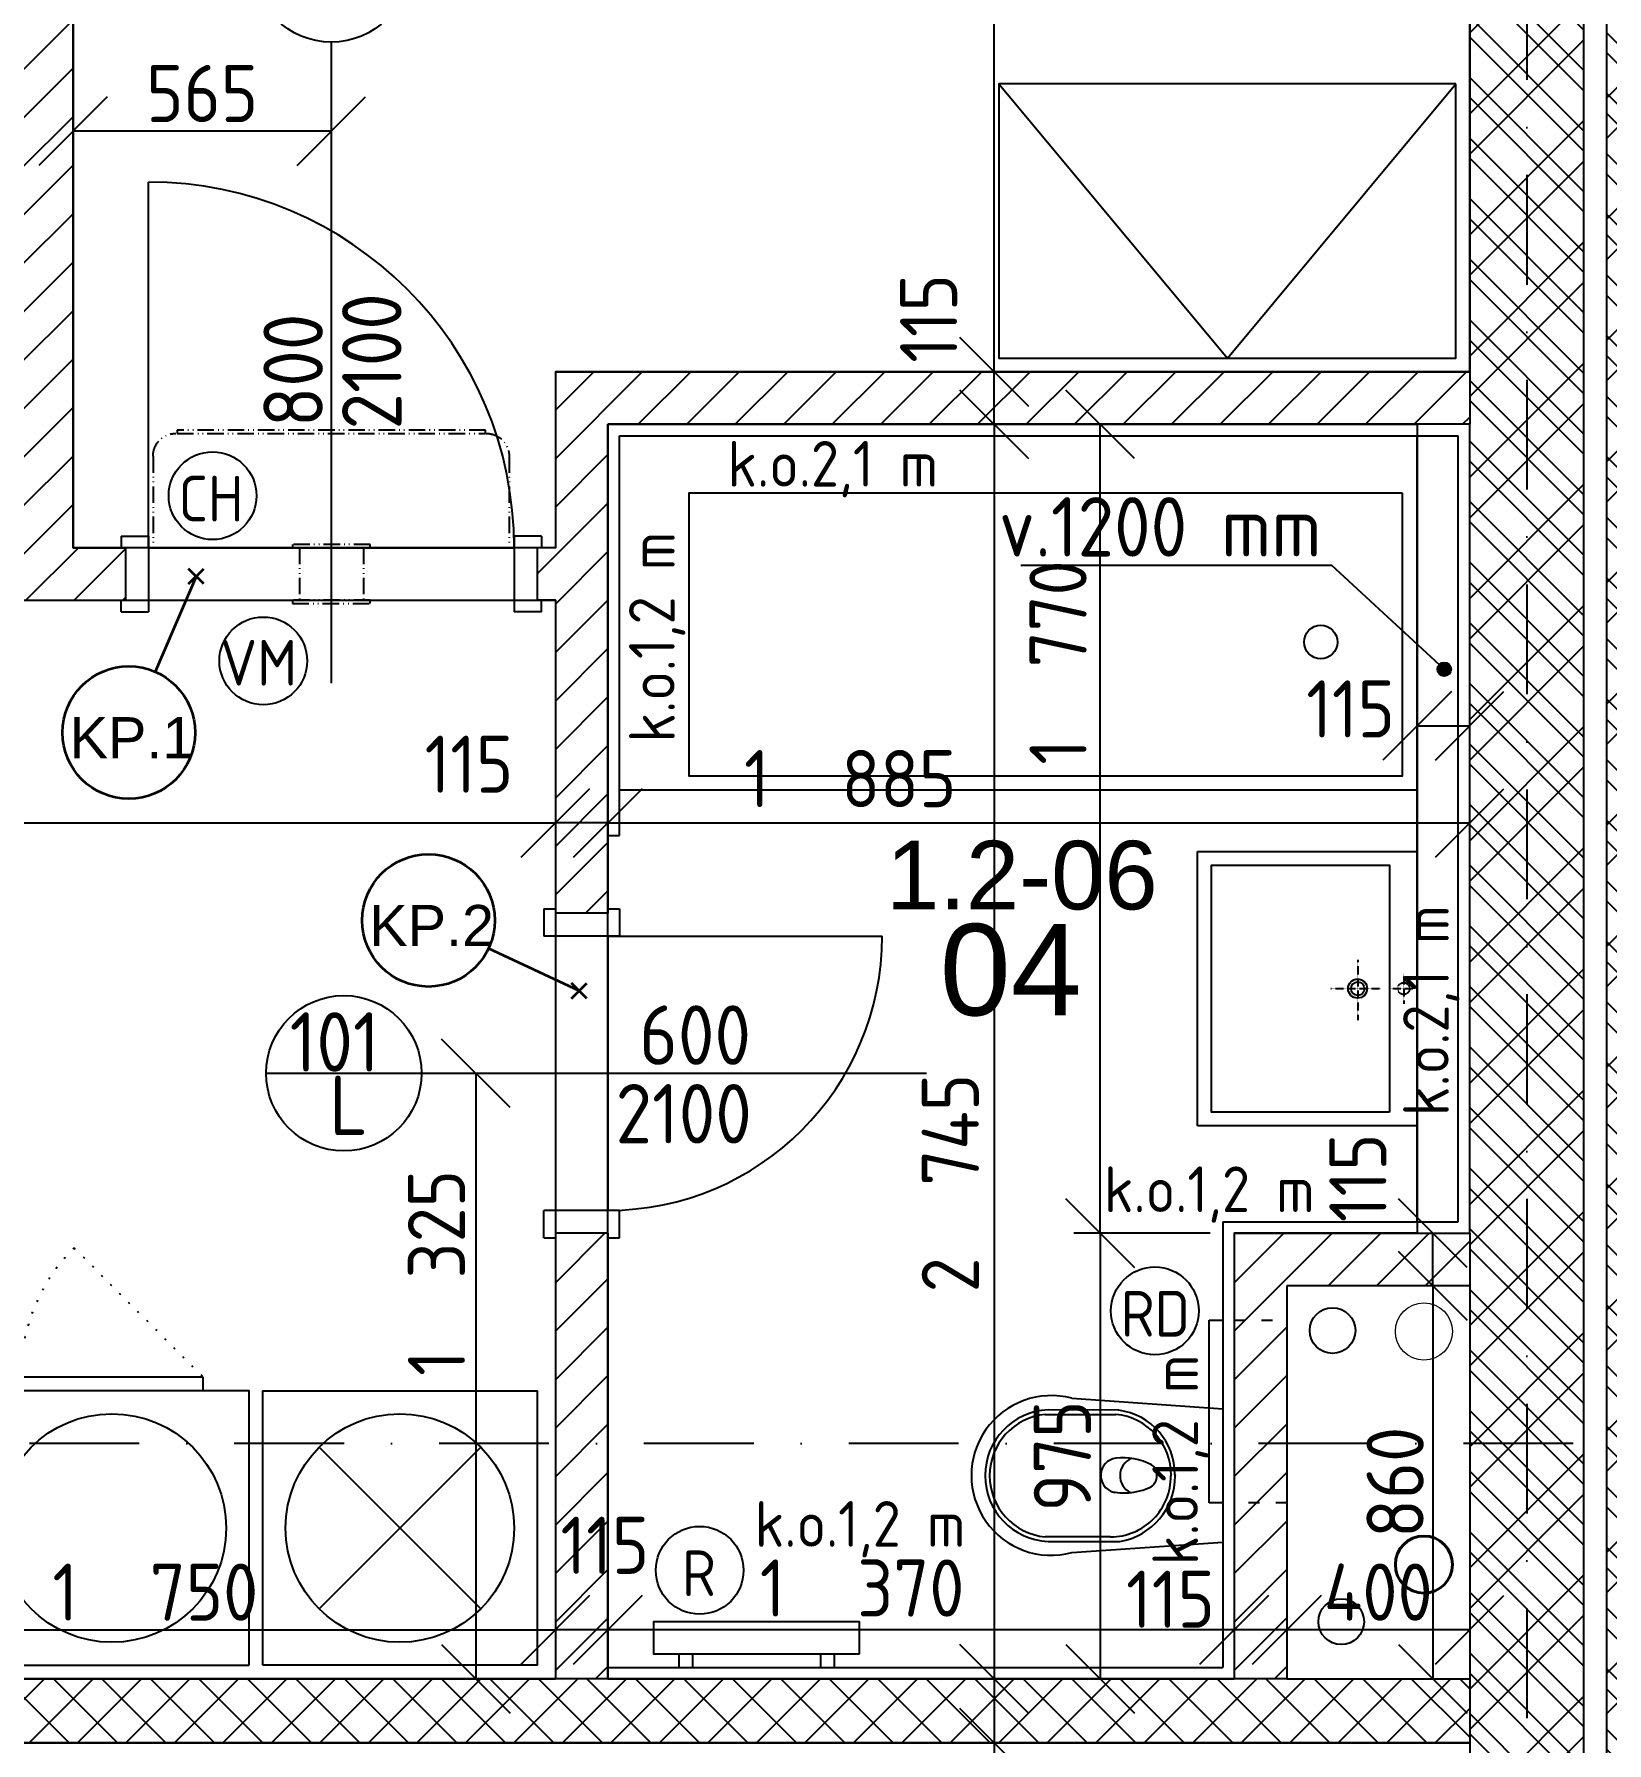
# Model space of a CAD drawing. Extents: x 4511820 to 5180432, y -1526536 to -944957.
# Drawn here: x 5004011 to 5007451, y -1339010 to -1335272 of the extents above; entities that cross this region are included whole.
import ezdxf

# ---------------------------------------------------------------- set-up
doc = ezdxf.new("R2010")
doc.units = 0
doc.header["$MEASUREMENT"] = 0
for name, pattern in [('ACAD_ISO03W100', [30, 12, -18]), ('ACAD_ISO07W100', [3.5, 0.5, -3]), ('ACAD_ISO12W100', [22, 12, -3, 0.5, -3, 0.5, -3]), ('BODKOCIARKOVANA_3', [5.6, 3, -1.3, 0, -1.3]), ('DASHED', [0.75, 0.5, -0.25])]:
    doc.linetypes.add(name, pattern=pattern)
doc.layers.get('0').update_dxf_attribs({"linetype": 'CONTINUOUS'})
doc.layers.get('Defpoints').update_dxf_attribs({"color": 61, "linetype": 'CONTINUOUS'})
for name, color, linetype in [('DVERE', 45, 'CONTINUOUS'), ('KÓTY', 4, 'CONTINUOUS'), ('MÚRY', 1, 'CONTINUOUS'), ('osi', 253, 'CONTINUOUS'), ('Plochy', 41, 'CONTINUOUS'), ('POPIS', 7, 'CONTINUOUS'), ('TENKÁ', 7, 'CONTINUOUS'), ('tzb', 153, 'CONTINUOUS'), ('Z-Kúrenie', 101, 'CONTINUOUS'), ('ZARIADENIE', 47, 'CONTINUOUS'), ('ZARIADENIE1', 145, 'CONTINUOUS'), ('ZARIADOVACIE', 144, 'CONTINUOUS'), ('ZZ-chladenie', 133, 'CONTINUOUS'), ('zz-vetr', 52, 'CONTINUOUS'), ('ŠRAFY', 82, 'CONTINUOUS')]:
    doc.layers.add(name, color=color, linetype=linetype)
for name, color, linetype, lineweight in [('preklady', 74, 'CONTINUOUS', 35), ('zz-kanal-daždová', 136, 'CONTINUOUS', 40), ('zz-kanal-splaskova', 37, 'CONTINUOUS', 18)]:
    doc.layers.add(name, color=color, linetype=linetype, lineweight=lineweight)
doc.styles.add('ARIAL', font='arial.ttf')
doc.styles.add('STYLE1', font='isocp.shx')
doc.dimstyles.new('STANDARD-50', dxfattribs={"dimtxt": 125, "dimasz": 150, "dimexe": 10, "dimexo": 200, "dimgap": 20, "dimtad": 1, "dimdsep": 46, "dimlunit": 6, "dimtxsty": 'STYLE1', "dimblk1": 'OBLIQUE', "dimblk2": 'OBLIQUE', "dimsah": 1, "dimcen": 2.5, "dimse1": 1, "dimse2": 1, "dimadec": 0, "dimazin": 0, "dimtfac": 1, "dimtmove": 1, "dimatfit": 3, "dimldrblk": 'OBLIQUE', "dimfxl": 1, "dimtolj": 1, "dimtzin": 0, "dimarcsym": 0})
pattern_1 = [(45, (515270.5, 128041), (-53.0330086, 53.0330086), [])]
pattern_2 = [(45, (584112, -84217.88), (-132.5825215, 132.5825215), []), (45, (584200.39, -84217.88), (-132.5825215, 132.5825215), [])]

# ---------------------------------------------------------------- blocks, each defined once
blk = doc.blocks.new('_OBLIQUE')
at = {"color": 0, "linetype": 'ByBlock'}
blk.add_line((-0.5, -0.5), (0.5, 0.5), dxfattribs=at)
blk = doc.blocks.new('*D22126')
at = {"layer": 'Defpoints', "color": 0}
for p in [(4980571, -1338425.2), (5007401, -1346445.2), (4980571, -1348214.9)]:
    blk.add_point(p, dxfattribs=at)
at = {"layer": 'KÓTY', "color": 0, "lineweight": -2}
blk.add_line((5007401, -1348214.9), (4980571, -1348214.9), dxfattribs=at)
at = {"layer": 'KÓTY', "color": 0, "linetype": 'ByBlock', "lineweight": -2, "xscale": 150, "yscale": 150, "zscale": 150, "rotation": 180}
blk.add_blockref('_OBLIQUE', (4980571, -1348214.9), dxfattribs=at)
at = {"layer": 'KÓTY', "color": 0, "linetype": 'ByBlock', "lineweight": -2, "xscale": 150, "yscale": 150, "zscale": 150}
blk.add_blockref('_OBLIQUE', (5007401, -1348214.9), dxfattribs=at)
at = {"layer": 'KÓTY', "color": 0, "insert": (4993986, -1348132.3), "char_height": 125, "attachment_point": 5, "style": 'STYLE1'}
blk.add_mtext('\\A1;26ﾠ830', dxfattribs=at)
blk = doc.blocks.new('sušička')
at = {"layer": 'ZARIADENIE1', "color": 8}
for p, q in [((4426735.8, -1162607.4), (4426382.2, -1162961)), ((4426382.2, -1162607.4), (4426735.8, -1162961))]:
    blk.add_line(p, q, dxfattribs=at)
blk.add_lwpolyline([(4426259, -1163084.2), (4426259, -1162484.2), (4426859, -1162484.2), (4426859, -1163084.2)], close=True, dxfattribs=at)
blk.add_circle((4426559, -1162784.2), 250, dxfattribs=at)
blk = doc.blocks.new('pračka')
at = {"layer": 'ZARIADENIE1', "color": 8, "linetype": 'ACAD_ISO07W100', "ltscale": 8}
blk.add_line((4536136.9, -1117296.3), (4536419.7, -1117579.2), dxfattribs=at)
at = {"layer": 'ZARIADENIE1', "color": 8}
for p, q in [((4536419.7, -1117579.2), (4536019.7, -1117579.2)), ((4536019.7, -1117609.2), (4536019.7, -1117579.2)), ((4536419.7, -1117609.2), (4536419.7, -1117579.2))]:
    blk.add_line(p, q, dxfattribs=at)
blk.add_lwpolyline([(4536519.7, -1118209.2), (4536519.7, -1117609.2), (4535919.7, -1117609.2), (4535919.7, -1118209.2)], close=True, dxfattribs=at)
blk.add_circle((4536219.7, -1117909.2), 250, dxfattribs=at)
at = {"layer": 'ZARIADENIE1', "color": 8, "linetype": 'ACAD_ISO07W100', "ltscale": 8}
blk.add_arc((4536419.7, -1117579.2), 400, 135, 180, dxfattribs=at)
blk = doc.blocks.new('SKRINA')
at = {"layer": 'ZARIADENIE'}
for p, q in [((4449069, -1324645.2), (4448469, -1324145.2)), ((4448469, -1325145.2), (4449069, -1324645.2))]:
    blk.add_line(p, q, dxfattribs=at)
blk.add_lwpolyline([(4448469, -1324145.2), (4448469, -1325145.2), (4449069, -1325145.2), (4449069, -1324145.2)], close=True, dxfattribs=at)
blk = doc.blocks.new('*D22936')
at = {"layer": 'Defpoints', "color": 0}
for p in [(5004096, -1335289), (5004661, -1335289), (5004096, -1335484)]:
    blk.add_point(p, dxfattribs=at)
at = {"layer": 'KÓTY', "color": 0, "lineweight": -2}
blk.add_line((5004661, -1335484), (5004096, -1335484), dxfattribs=at)
at = {"layer": 'KÓTY', "color": 0, "linetype": 'ByBlock', "lineweight": -2, "xscale": 150, "yscale": 150, "zscale": 150, "rotation": 180}
blk.add_blockref('_OBLIQUE', (5004096, -1335484), dxfattribs=at)
at = {"layer": 'KÓTY', "color": 0, "linetype": 'ByBlock', "lineweight": -2, "xscale": 150, "yscale": 150, "zscale": 150}
blk.add_blockref('_OBLIQUE', (5004661, -1335484), dxfattribs=at)
at = {"layer": 'KÓTY', "color": 0, "insert": (5004378.5, -1335401.5), "char_height": 125, "attachment_point": 5, "style": 'STYLE1'}
blk.add_mtext('\\A1;565', dxfattribs=at)
blk = doc.blocks.new('*D22941')
at = {"layer": 'Defpoints', "color": 0}
for p in [(5007151, -1338010.2), (5007070.5, -1338870.2), (5007151, -1338870.2)]:
    blk.add_point(p, dxfattribs=at)
at = {"layer": 'KÓTY', "color": 0, "lineweight": -2}
blk.add_line((5007070.5, -1338010.2), (5007070.5, -1338870.2), dxfattribs=at)
at = {"layer": 'KÓTY', "color": 0, "linetype": 'ByBlock', "lineweight": -2, "xscale": 150, "yscale": 150, "zscale": 150}
for p, rotation in [((5007070.5, -1338010.2), 90), ((5007070.5, -1338870.2), 270)]:
    blk.add_blockref('_OBLIQUE', p, dxfattribs=dict(at, rotation=rotation))
at = {"layer": 'KÓTY', "color": 0, "insert": (5006988, -1338440.2), "char_height": 125, "attachment_point": 5, "rotation": 90, "style": 'STYLE1'}
blk.add_mtext('\\A1;860', dxfattribs=at)
blk = doc.blocks.new('*D22943')
at = {"layer": 'Defpoints', "color": 0}
for p in [(5006751, -1338763), (5006751, -1338870.2), (5007151, -1338870.2)]:
    blk.add_point(p, dxfattribs=at)
at = {"layer": 'KÓTY', "color": 0, "lineweight": -2}
blk.add_line((5007151, -1338763), (5006751, -1338763), dxfattribs=at)
at = {"layer": 'KÓTY', "color": 0, "linetype": 'ByBlock', "lineweight": -2, "xscale": 150, "yscale": 150, "zscale": 150, "rotation": 180}
blk.add_blockref('_OBLIQUE', (5006751, -1338763), dxfattribs=at)
at = {"layer": 'KÓTY', "color": 0, "linetype": 'ByBlock', "lineweight": -2, "xscale": 150, "yscale": 150, "zscale": 150}
blk.add_blockref('_OBLIQUE', (5007151, -1338763), dxfattribs=at)
at = {"layer": 'KÓTY', "color": 0, "insert": (5006951, -1338680.5), "char_height": 125, "attachment_point": 5, "style": 'STYLE1'}
blk.add_mtext('\\A1;400', dxfattribs=at)
blk = doc.blocks.new('*D22945')
at = {"layer": 'Defpoints', "color": 0}
for p in [(5006636, -1338763), (5006636, -1338763), (5006751, -1338763)]:
    blk.add_point(p, dxfattribs=at)
at = {"layer": 'KÓTY', "color": 0, "lineweight": -2}
blk.add_line((5006751, -1338763), (5006636, -1338763), dxfattribs=at)
at = {"layer": 'KÓTY', "color": 0, "linetype": 'ByBlock', "lineweight": -2, "xscale": 150, "yscale": 150, "zscale": 150, "rotation": 180}
blk.add_blockref('_OBLIQUE', (5006636, -1338763), dxfattribs=at)
at = {"layer": 'KÓTY', "color": 0, "linetype": 'ByBlock', "lineweight": -2, "xscale": 150, "yscale": 150, "zscale": 150}
blk.add_blockref('_OBLIQUE', (5006751, -1338763), dxfattribs=at)
at = {"layer": 'KÓTY', "color": 0, "insert": (5006496.5, -1338696), "char_height": 125, "attachment_point": 5, "style": 'STYLE1'}
blk.add_mtext('\\A1;115', dxfattribs=at)
blk = doc.blocks.new('*D22946')
at = {"layer": 'Defpoints', "color": 0}
for p in [(5006751, -1337895.2), (5007070.5, -1337895.2), (5006751, -1338010.2)]:
    blk.add_point(p, dxfattribs=at)
at = {"layer": 'KÓTY', "color": 0, "lineweight": -2}
blk.add_line((5007070.5, -1338010.2), (5007070.5, -1337895.2), dxfattribs=at)
at = {"layer": 'KÓTY', "color": 0, "linetype": 'ByBlock', "lineweight": -2, "xscale": 150, "yscale": 150, "zscale": 150}
for p, rotation in [((5007070.5, -1337895.2), 90), ((5007070.5, -1338010.2), 270)]:
    blk.add_blockref('_OBLIQUE', p, dxfattribs=dict(at, rotation=rotation))
at = {"layer": 'KÓTY', "color": 0, "insert": (5006906.5, -1337774), "char_height": 125, "attachment_point": 5, "rotation": 90, "style": 'STYLE1'}
blk.add_mtext('\\A1;115', dxfattribs=at)
blk = doc.blocks.new('*D22947')
at = {"layer": 'Defpoints', "color": 0}
for p in [(5004096, -1334774.5), (5004096, -1336010.2), (5005151, -1336010.2)]:
    blk.add_point(p, dxfattribs=at)
at = {"layer": 'KÓTY', "color": 0, "lineweight": -2}
blk.add_line((5005151, -1334774.5), (5004096, -1334774.5), dxfattribs=at)
at = {"layer": 'KÓTY', "color": 0, "linetype": 'ByBlock', "lineweight": -2, "xscale": 150, "yscale": 150, "zscale": 150, "rotation": 180}
blk.add_blockref('_OBLIQUE', (5004096, -1334774.5), dxfattribs=at)
at = {"layer": 'KÓTY', "color": 0, "linetype": 'ByBlock', "lineweight": -2, "xscale": 150, "yscale": 150, "zscale": 150}
blk.add_blockref('_OBLIQUE', (5005151, -1334774.5), dxfattribs=at)
at = {"layer": 'KÓTY', "color": 0, "insert": (5004623.5, -1334692), "char_height": 125, "attachment_point": 5, "style": 'STYLE1'}
blk.add_mtext('\\A1;1ﾠ055', dxfattribs=at)
blk = doc.blocks.new('*D22948')
at = {"layer": 'Defpoints', "color": 0}
for p in [(5007151, -1334774.5), (5005151, -1336010.2), (5007151, -1336010.2)]:
    blk.add_point(p, dxfattribs=at)
at = {"layer": 'KÓTY', "color": 0, "lineweight": -2}
blk.add_line((5005151, -1334774.5), (5007151, -1334774.5), dxfattribs=at)
at = {"layer": 'KÓTY', "color": 0, "linetype": 'ByBlock', "lineweight": -2, "xscale": 150, "yscale": 150, "zscale": 150, "rotation": 180}
blk.add_blockref('_OBLIQUE', (5005151, -1334774.5), dxfattribs=at)
at = {"layer": 'KÓTY', "color": 0, "linetype": 'ByBlock', "lineweight": -2, "xscale": 150, "yscale": 150, "zscale": 150}
blk.add_blockref('_OBLIQUE', (5007151, -1334774.5), dxfattribs=at)
at = {"layer": 'KÓTY', "color": 0, "insert": (5006151, -1334692), "char_height": 125, "attachment_point": 5, "style": 'STYLE1'}
blk.add_mtext('\\A1;2ﾠ000', dxfattribs=at)
blk = doc.blocks.new('*D22949')
at = {"layer": 'Defpoints', "color": 0}
for p in [(5006636, -1337895.2), (5006342.5, -1338870.2), (5006636, -1338870.2)]:
    blk.add_point(p, dxfattribs=at)
at = {"layer": 'KÓTY', "color": 0, "lineweight": -2}
blk.add_line((5006342.5, -1337895.2), (5006342.5, -1338870.2), dxfattribs=at)
at = {"layer": 'KÓTY', "color": 0, "linetype": 'ByBlock', "lineweight": -2, "xscale": 150, "yscale": 150, "zscale": 150}
for p, rotation in [((5006342.5, -1337895.2), 90), ((5006342.5, -1338870.2), 270)]:
    blk.add_blockref('_OBLIQUE', p, dxfattribs=dict(at, rotation=rotation))
at = {"layer": 'KÓTY', "color": 0, "insert": (5006260, -1338382.7), "char_height": 125, "attachment_point": 5, "rotation": 90, "style": 'STYLE1'}
blk.add_mtext('\\A1;975', dxfattribs=at)
blk = doc.blocks.new('*D22950')
at = {"layer": 'Defpoints', "color": 0}
for p in [(5006342.5, -1336125.2), (5006636, -1336125.2), (5006636, -1337895.2)]:
    blk.add_point(p, dxfattribs=at)
at = {"layer": 'KÓTY', "color": 0, "lineweight": -2}
blk.add_line((5006342.5, -1337895.2), (5006342.5, -1336125.2), dxfattribs=at)
at = {"layer": 'KÓTY', "color": 0, "linetype": 'ByBlock', "lineweight": -2, "xscale": 150, "yscale": 150, "zscale": 150}
for p, rotation in [((5006342.5, -1336125.2), 90), ((5006342.5, -1337895.2), 270)]:
    blk.add_blockref('_OBLIQUE', p, dxfattribs=dict(at, rotation=rotation))
at = {"layer": 'KÓTY', "color": 0, "insert": (5006250.5, -1336646.5), "char_height": 125, "attachment_point": 5, "rotation": 90, "style": 'STYLE1'}
blk.add_mtext('\\A1;1ﾠ770', dxfattribs=at)
blk = doc.blocks.new('*D22951')
at = {"layer": 'Defpoints', "color": 0}
for p in [(5005266, -1336125.2), (5005266, -1338870.2), (5006111, -1338870.2)]:
    blk.add_point(p, dxfattribs=at)
at = {"layer": 'KÓTY', "color": 0, "lineweight": -2}
blk.add_line((5006111, -1336125.2), (5006111, -1338870.2), dxfattribs=at)
at = {"layer": 'KÓTY', "color": 0, "linetype": 'ByBlock', "lineweight": -2, "xscale": 150, "yscale": 150, "zscale": 150}
for p, rotation in [((5006111, -1336125.2), 90), ((5006111, -1338870.2), 270)]:
    blk.add_blockref('_OBLIQUE', p, dxfattribs=dict(at, rotation=rotation))
at = {"layer": 'KÓTY', "color": 0, "insert": (5006015, -1337785.5), "char_height": 125, "attachment_point": 5, "rotation": 90, "style": 'STYLE1'}
blk.add_mtext('\\A1;2ﾠ745', dxfattribs=at)
blk = doc.blocks.new('*D22952')
at = {"layer": 'Defpoints', "color": 0}
for p in [(5004858.3, -1337545.2), (5004858.3, -1338870.2), (5004977, -1338870.2)]:
    blk.add_point(p, dxfattribs=at)
at = {"layer": 'KÓTY', "color": 0, "lineweight": -2}
blk.add_line((5004977, -1337545.2), (5004977, -1338870.2), dxfattribs=at)
at = {"layer": 'KÓTY', "color": 0, "linetype": 'ByBlock', "lineweight": -2, "xscale": 150, "yscale": 150, "zscale": 150}
for p, rotation in [((5004977, -1337545.2), 90), ((5004977, -1338870.2), 270)]:
    blk.add_blockref('_OBLIQUE', p, dxfattribs=dict(at, rotation=rotation))
at = {"layer": 'KÓTY', "color": 0, "insert": (5004891, -1337982), "char_height": 125, "attachment_point": 5, "rotation": 90, "style": 'STYLE1'}
blk.add_mtext('\\A1;1ﾠ325', dxfattribs=at)
blk = doc.blocks.new('*D22953')
at = {"layer": 'Defpoints', "color": 0}
for p in [(5006111, -1336010.2), (5007151, -1336010.2), (5007151, -1336125.2)]:
    blk.add_point(p, dxfattribs=at)
at = {"layer": 'KÓTY', "color": 0, "lineweight": -2}
blk.add_line((5006111, -1336125.2), (5006111, -1336010.2), dxfattribs=at)
at = {"layer": 'KÓTY', "color": 0, "linetype": 'ByBlock', "lineweight": -2, "xscale": 150, "yscale": 150, "zscale": 150}
for p, rotation in [((5006111, -1336010.2), 90), ((5006111, -1336125.2), 270)]:
    blk.add_blockref('_OBLIQUE', p, dxfattribs=dict(at, rotation=rotation))
at = {"layer": 'KÓTY', "color": 0, "insert": (5005967.5, -1335893.5), "char_height": 125, "attachment_point": 5, "rotation": 90, "style": 'STYLE1'}
blk.add_mtext('\\A1;115', dxfattribs=at)
blk = doc.blocks.new('*D22954')
at = {"layer": 'Defpoints', "color": 0}
for p in [(5006111, -1331895.2), (5007151, -1331895.2), (5007151, -1336010.2)]:
    blk.add_point(p, dxfattribs=at)
at = {"layer": 'KÓTY', "color": 0, "lineweight": -2}
blk.add_line((5006111, -1336010.2), (5006111, -1331895.2), dxfattribs=at)
at = {"layer": 'KÓTY', "color": 0, "linetype": 'ByBlock', "lineweight": -2, "xscale": 150, "yscale": 150, "zscale": 150}
for p, rotation in [((5006111, -1331895.2), 90), ((5006111, -1336010.2), 270)]:
    blk.add_blockref('_OBLIQUE', p, dxfattribs=dict(at, rotation=rotation))
at = {"layer": 'KÓTY', "color": 0, "insert": (5006028.5, -1333952.7), "char_height": 125, "attachment_point": 5, "rotation": 90, "style": 'STYLE1'}
blk.add_mtext('\\A1;4ﾠ115', dxfattribs=at)
blk = doc.blocks.new('*D22957')
at = {"layer": 'Defpoints', "color": 0}
for p in [(5000811, -1336510.2), (5005151, -1336510.2), (5005151, -1336997.5)]:
    blk.add_point(p, dxfattribs=at)
at = {"layer": 'KÓTY', "color": 0, "lineweight": -2}
blk.add_line((5000811, -1336997.5), (5005151, -1336997.5), dxfattribs=at)
at = {"layer": 'KÓTY', "color": 0, "linetype": 'ByBlock', "lineweight": -2, "xscale": 150, "yscale": 150, "zscale": 150, "rotation": 180}
blk.add_blockref('_OBLIQUE', (5000811, -1336997.5), dxfattribs=at)
at = {"layer": 'KÓTY', "color": 0, "linetype": 'ByBlock', "lineweight": -2, "xscale": 150, "yscale": 150, "zscale": 150}
blk.add_blockref('_OBLIQUE', (5005151, -1336997.5), dxfattribs=at)
at = {"layer": 'KÓTY', "color": 0, "insert": (5002981, -1336915), "char_height": 125, "attachment_point": 5, "style": 'STYLE1'}
blk.add_mtext('\\A1;4ﾠ340', dxfattribs=at)
blk = doc.blocks.new('*D22958')
at = {"layer": 'Defpoints', "color": 0}
for p in [(5005151, -1336997.5), (5005151, -1337195.2), (5005266, -1337195.2)]:
    blk.add_point(p, dxfattribs=at)
at = {"layer": 'KÓTY', "color": 0, "lineweight": -2}
blk.add_line((5005266, -1336997.5), (5005151, -1336997.5), dxfattribs=at)
at = {"layer": 'KÓTY', "color": 0, "linetype": 'ByBlock', "lineweight": -2, "xscale": 150, "yscale": 150, "zscale": 150, "rotation": 180}
blk.add_blockref('_OBLIQUE', (5005151, -1336997.5), dxfattribs=at)
at = {"layer": 'KÓTY', "color": 0, "linetype": 'ByBlock', "lineweight": -2, "xscale": 150, "yscale": 150, "zscale": 150}
blk.add_blockref('_OBLIQUE', (5005266, -1336997.5), dxfattribs=at)
at = {"layer": 'KÓTY', "color": 0, "insert": (5004962, -1336869), "char_height": 125, "attachment_point": 5, "style": 'STYLE1'}
blk.add_mtext('\\A1;115', dxfattribs=at)
blk = doc.blocks.new('*D22959')
at = {"layer": 'Defpoints', "color": 0}
for p in [(5003401, -1338338.2), (5005151, -1338338.2), (5005151, -1338763)]:
    blk.add_point(p, dxfattribs=at)
at = {"layer": 'KÓTY', "color": 0, "lineweight": -2}
blk.add_line((5003401, -1338763), (5005151, -1338763), dxfattribs=at)
at = {"layer": 'KÓTY', "color": 0, "linetype": 'ByBlock', "lineweight": -2, "xscale": 150, "yscale": 150, "zscale": 150, "rotation": 180}
blk.add_blockref('_OBLIQUE', (5003401, -1338763), dxfattribs=at)
at = {"layer": 'KÓTY', "color": 0, "linetype": 'ByBlock', "lineweight": -2, "xscale": 150, "yscale": 150, "zscale": 150}
blk.add_blockref('_OBLIQUE', (5005151, -1338763), dxfattribs=at)
at = {"layer": 'KÓTY', "color": 0, "insert": (5004276, -1338680.5), "char_height": 125, "attachment_point": 5, "style": 'STYLE1'}
blk.add_mtext('\\A1;1ﾠ750', dxfattribs=at)
blk = doc.blocks.new('*D22960')
at = {"layer": 'Defpoints', "color": 0}
for p in [(5005266, -1338763), (5005266, -1338870.2), (5006636, -1338870.2)]:
    blk.add_point(p, dxfattribs=at)
at = {"layer": 'KÓTY', "color": 0, "lineweight": -2}
blk.add_line((5006636, -1338763), (5005266, -1338763), dxfattribs=at)
at = {"layer": 'KÓTY', "color": 0, "linetype": 'ByBlock', "lineweight": -2, "xscale": 150, "yscale": 150, "zscale": 150, "rotation": 180}
blk.add_blockref('_OBLIQUE', (5005266, -1338763), dxfattribs=at)
at = {"layer": 'KÓTY', "color": 0, "linetype": 'ByBlock', "lineweight": -2, "xscale": 150, "yscale": 150, "zscale": 150}
blk.add_blockref('_OBLIQUE', (5006636, -1338763), dxfattribs=at)
at = {"layer": 'KÓTY', "color": 0, "insert": (5005822, -1338671.5), "char_height": 125, "attachment_point": 5, "style": 'STYLE1'}
blk.add_mtext('\\A1;1ﾠ370', dxfattribs=at)
blk = doc.blocks.new('*D22961')
at = {"layer": 'Defpoints', "color": 0}
for p in [(5005151, -1338763), (5005151, -1338763), (5005266, -1338763)]:
    blk.add_point(p, dxfattribs=at)
at = {"layer": 'KÓTY', "color": 0, "lineweight": -2}
blk.add_line((5005266, -1338763), (5005151, -1338763), dxfattribs=at)
at = {"layer": 'KÓTY', "color": 0, "linetype": 'ByBlock', "lineweight": -2, "xscale": 150, "yscale": 150, "zscale": 150, "rotation": 180}
blk.add_blockref('_OBLIQUE', (5005151, -1338763), dxfattribs=at)
at = {"layer": 'KÓTY', "color": 0, "linetype": 'ByBlock', "lineweight": -2, "xscale": 150, "yscale": 150, "zscale": 150}
blk.add_blockref('_OBLIQUE', (5005266, -1338763), dxfattribs=at)
at = {"layer": 'KÓTY', "color": 0, "insert": (5005259.3, -1338578), "char_height": 125, "attachment_point": 5, "style": 'STYLE1'}
blk.add_mtext('\\A1;115', dxfattribs=at)
blk = doc.blocks.new('*D22962')
at = {"layer": 'Defpoints', "color": 0}
for p in [(5005266, -1336125.2), (5007151, -1336150.5), (5007151, -1336997.5)]:
    blk.add_point(p, dxfattribs=at)
at = {"layer": 'KÓTY', "color": 0, "lineweight": -2}
blk.add_line((5005266, -1336997.5), (5007151, -1336997.5), dxfattribs=at)
at = {"layer": 'KÓTY', "color": 0, "linetype": 'ByBlock', "lineweight": -2, "xscale": 150, "yscale": 150, "zscale": 150, "rotation": 180}
blk.add_blockref('_OBLIQUE', (5005266, -1336997.5), dxfattribs=at)
at = {"layer": 'KÓTY', "color": 0, "linetype": 'ByBlock', "lineweight": -2, "xscale": 150, "yscale": 150, "zscale": 150}
blk.add_blockref('_OBLIQUE', (5007151, -1336997.5), dxfattribs=at)
at = {"layer": 'KÓTY', "color": 0, "insert": (5005796, -1336900.5), "char_height": 125, "attachment_point": 5, "style": 'STYLE1'}
blk.add_mtext('\\A1;1ﾠ885', dxfattribs=at)
blk = doc.blocks.new('*D22963')
at = {"layer": 'Defpoints', "color": 0}
for p in [(5007036, -1336785.2), (5007151, -1336785.2), (5007151, -1336785.2)]:
    blk.add_point(p, dxfattribs=at)
at = {"layer": 'KÓTY', "color": 0, "lineweight": -2}
blk.add_line((5007036, -1336785.2), (5007151, -1336785.2), dxfattribs=at)
at = {"layer": 'KÓTY', "color": 0, "linetype": 'ByBlock', "lineweight": -2, "xscale": 150, "yscale": 150, "zscale": 150, "rotation": 180}
blk.add_blockref('_OBLIQUE', (5007036, -1336785.2), dxfattribs=at)
at = {"layer": 'KÓTY', "color": 0, "linetype": 'ByBlock', "lineweight": -2, "xscale": 150, "yscale": 150, "zscale": 150}
blk.add_blockref('_OBLIQUE', (5007151, -1336785.2), dxfattribs=at)
at = {"layer": 'KÓTY', "color": 0, "insert": (5006890.5, -1336748), "char_height": 125, "attachment_point": 5, "style": 'STYLE1'}
blk.add_mtext('\\A1;115', dxfattribs=at)
blk = doc.blocks.new('*D22964')
at = {"layer": 'Defpoints', "color": 0}
for p in [(5006111, -1338870.2), (5006111, -1339010.2), (5006111, -1339010.2)]:
    blk.add_point(p, dxfattribs=at)
at = {"layer": 'KÓTY', "color": 0, "lineweight": -2}
blk.add_line((5006111, -1338870.2), (5006111, -1339010.2), dxfattribs=at)
at = {"layer": 'KÓTY', "color": 0, "linetype": 'ByBlock', "lineweight": -2, "xscale": 150, "yscale": 150, "zscale": 150}
for p, rotation in [((5006111, -1338870.2), 90), ((5006111, -1339010.2), 270)]:
    blk.add_blockref('_OBLIQUE', p, dxfattribs=dict(at, rotation=rotation))
at = {"layer": 'KÓTY', "color": 0, "insert": (5006013, -1339152.5), "char_height": 125, "attachment_point": 5, "rotation": 90, "style": 'STYLE1'}
blk.add_mtext('\\A1;140', dxfattribs=at)
blk = doc.blocks.new('*D22965')
at = {"layer": 'Defpoints', "color": 0}
for p in [(5007151, -1339010.2), (5006111, -1344815.2), (5007151, -1344815.2)]:
    blk.add_point(p, dxfattribs=at)
at = {"layer": 'KÓTY', "color": 0, "lineweight": -2}
blk.add_line((5006111, -1339010.2), (5006111, -1344815.2), dxfattribs=at)
at = {"layer": 'KÓTY', "color": 0, "linetype": 'ByBlock', "lineweight": -2, "xscale": 150, "yscale": 150, "zscale": 150}
for p, rotation in [((5006111, -1339010.2), 90), ((5006111, -1344815.2), 270)]:
    blk.add_blockref('_OBLIQUE', p, dxfattribs=dict(at, rotation=rotation))
at = {"layer": 'KÓTY', "color": 0, "insert": (5006028.5, -1341912.7), "char_height": 125, "attachment_point": 5, "rotation": 90, "style": 'STYLE1'}
blk.add_mtext('\\A1;5ﾠ805', dxfattribs=at)
blk = doc.blocks.new('chlj3')
at = {"layer": 'ZZ-chladenie', "linetype": 'ACAD_ISO12W100', "ltscale": 3}
for p, q in [((5005195.8, -1151691.8), (5005395.8, -1151691.8)), ((5005195.8, -1152470.8), (5005395.8, -1152470.8))]:
    blk.add_line(p, q, dxfattribs=at)
blk.add_lwpolyline([(5005145.8, -1152419.2), (5005138.4, -1152419.2), (5005138.4, -1151744.5), (5005145.8, -1151744.5)], close=True, dxfattribs=at)
for centre, start, end in [((5005195.8, -1151741.8), 90, 180), ((5005195.8, -1152420.8), 180, 270)]:
    blk.add_arc(centre, 50, start, end, dxfattribs=at)

msp = doc.modelspace()

# ---------------------------------------------------------------- hatches: boundary and pattern name
at = {"layer": 'KÓTY'}
h = msp.add_hatch(color=256, dxfattribs=at)
h.dxf.hatch_style = 1
h.paths.add_polyline_path([(5007095.5, -1336676.172, 0.65381715), (5007106.522, -1336650.998, 1.52947961)])
at = {"layer": 'ŠRAFY', "ltscale": 0.25}
h = msp.add_hatch(dxfattribs=at)
h.set_pattern_fill('ANSI31', color=256, scale=600, style=0)
h.set_pattern_definition(pattern_1)
h.paths.add_polyline_path([(5004201, -1336395.191), (5004096, -1336395.191), (5004096, -1331895.191), (5003981, -1331895.191), (5003981, -1336395.191), (5003221, -1336395.191), (5003211, -1336395.191), (5003211, -1336510.191), (5003221, -1336510.191), (5003626, -1336510.191), (5004201, -1336510.191), (5004211, -1336510.191), (5004211, -1336395.191)])
at = {"layer": 'ŠRAFY'}
h = msp.add_hatch(dxfattribs=at)
h.set_pattern_fill('ANSI32', color=256, scale=250, angle=90)
h.paths.add_polyline_path([(5007401, -1331895.191), (5007151, -1331895.191), (5007151, -1336010.191), (5007151, -1336125.191), (5007151, -1337895.191), (5007151, -1338010.191), (5007151, -1338870.191), (5007151, -1339010.191), (5007151, -1344815.191), (5007401, -1344815.191)])
h = msp.add_hatch(dxfattribs=at)
h.set_pattern_fill('ANSI32', color=256, scale=500)
h.set_pattern_definition(pattern_2)
h.paths.add_polyline_path([(5007401, -1331895.191), (5007151, -1331895.191), (5007151, -1336010.191), (5007151, -1336125.191), (5007151, -1337895.191), (5007151, -1338010.191), (5007151, -1338870.191), (5007151, -1339010.191), (5007151, -1344815.191), (5007401, -1344815.191)])
h = msp.add_hatch(dxfattribs=at)
h.set_pattern_fill('ANSI32', color=256, scale=250, angle=90)
h.paths.add_polyline_path([(5007451, -1344815.191), (5007701, -1344815.191), (5007701, -1339010.191), (5007701, -1338870.191), (5007701, -1338010.191), (5007701, -1337895.191), (5007701, -1336125.191), (5007701, -1336010.191), (5007701, -1331895.191), (5007451, -1331895.191)])
h = msp.add_hatch(dxfattribs=at)
h.set_pattern_fill('ANSI32', color=256, scale=500)
h.set_pattern_definition(pattern_2)
h.paths.add_polyline_path([(5007451, -1344815.191), (5007701, -1344815.191), (5007701, -1339010.191), (5007701, -1338870.191), (5007701, -1338010.191), (5007701, -1337895.191), (5007701, -1336125.191), (5007701, -1336010.191), (5007701, -1331895.191), (5007451, -1331895.191)])
at = {"layer": 'ŠRAFY', "ltscale": 0.25}
h = msp.add_hatch(dxfattribs=at)
h.set_pattern_fill('ANSI31', color=256, scale=600, style=0)
h.set_pattern_definition(pattern_1)
h.paths.add_polyline_path([(5005111, -1336395.191), (5005111, -1336510.191), (5005121, -1336510.191), (5005151, -1336510.191), (5005151, -1337185.191), (5005151, -1337195.191), (5005266, -1337195.191), (5005266, -1337185.191), (5005266, -1337025.191), (5005266, -1336125.191), (5007151, -1336125.191), (5007151, -1336010.191), (5005151, -1336010.191), (5005151, -1336395.191), (5005121, -1336395.191)])
h = msp.add_hatch(dxfattribs=at)
h.set_pattern_fill('ANSI31', color=256, scale=600, style=0)
h.set_pattern_definition(pattern_1)
h.paths.add_polyline_path([(5005266, -1338870.191), (5005266, -1337895.191), (5005151, -1337895.191), (5005151, -1338870.191)])
h = msp.add_hatch(dxfattribs=at)
h.set_pattern_fill('ANSI31', color=256, scale=600, style=0)
h.set_pattern_definition(pattern_1)
h.paths.add_polyline_path([(5006636, -1337895.191), (5006636, -1338870.191), (5006751, -1338870.191), (5006751, -1338010.191), (5007151, -1338010.191), (5007151, -1337895.191)])
h = msp.add_hatch(dxfattribs=at)
h.set_pattern_fill('ANSI37', color=256, scale=600, style=0)
h.set_pattern_definition([(45, (-3027222.4, 280820.68), (-53.0330086, 53.0330086), []), (135, (-3027222.4, 280820.68), (-53.0330086, -53.0330086), [])])
h.paths.add_polyline_path([(5005551, -1339010.191), (5005651, -1339010.191), (5005901, -1339010.191), (5007151, -1339010.191), (5007151, -1338870.191), (5006751, -1338870.191), (5006636, -1338870.191), (5005266, -1338870.191), (5005151, -1338870.191), (5003401, -1338870.191), (5003286, -1338870.191), (5003286, -1339010.191), (5003401, -1339010.191), (5004001, -1339010.191), (5004601, -1339010.191), (5005081, -1339010.191), (5005301, -1339010.191)])

# ---------------------------------------------------------------- linework, layer by layer
at = {"layer": 'DVERE', "ltscale": 0.25}
for p, q in [((5004661, -1336691.691), (5004661, -1335289.035)), ((5004261, -1336395.191), (5004261, -1335595.191)), ((5004201, -1336370.191), (5004261, -1336370.191)), ((5004201, -1336370.191), (5004201, -1336395.191)), ((5004261, -1336370.191), (5004261, -1336535.191)), ((5004261, -1336395.191), (5005061, -1336395.191)), ((5005061, -1336370.191), (5005061, -1336535.191)), ((5005121, -1336370.191), (5005061, -1336370.191)), ((5005121, -1336370.191), (5005121, -1336395.191)), ((5004201, -1336535.191), (5004201, -1336510.191)), ((5004201, -1336535.191), (5004261, -1336535.191)), ((5004261, -1336510.191), (5005061, -1336510.191)), ((5005121, -1336535.191), (5005061, -1336535.191)), ((5005121, -1336535.191), (5005121, -1336510.191)), ((5005126, -1337185.191), (5005126, -1337245.191)), ((5005126, -1337185.191), (5005151, -1337185.191)), ((5005266, -1337185.191), (5005291, -1337185.191)), ((5005291, -1337185.191), (5005291, -1337245.191)), ((5005291, -1337245.191), (5005126, -1337245.191)), ((5005151, -1337245.191), (5005151, -1337845.191)), ((5005266, -1337245.191), (5005266, -1337845.191)), ((5005266, -1337245.191), (5005866, -1337245.191)), ((5004518.344, -1337545.191), (5004858.344, -1337545.191)), ((5004858.344, -1337545.191), (5005963, -1337545.191)), ((5005291, -1337845.191), (5005126, -1337845.191)), ((5005126, -1337905.191), (5005126, -1337845.191)), ((5005291, -1337905.191), (5005291, -1337845.191)), ((5005126, -1337905.191), (5005151, -1337905.191)), ((5005266, -1337905.191), (5005291, -1337905.191))]:
    msp.add_line(p, q, dxfattribs=at)
for centre in [(5004661, -1335119.035), (5004688.344, -1337545.191)]:
    msp.add_circle(centre, 170, dxfattribs=at)
for centre, radius, start, end in [((5004261, -1336395.191), 800, 0, 90), ((5005266, -1337245.191), 600, 270, 0)]:
    msp.add_arc(centre, radius, start, end, dxfattribs=at)
at = {"layer": 'KÓTY'}
for p, q in [((5006169, -1336433.172), (5006848.5, -1336433.172)), ((5007095.5, -1336661.172), (5006848.5, -1336433.172)), ((5006583.5, -1337895.191), (5006285, -1337895.191))]:
    msp.add_line(p, q, dxfattribs=at)
msp.add_circle((5007095.5, -1336661.172), 15, dxfattribs=at)
at = {"layer": 'MÚRY'}
for p, q in [((5004096, -1331895.191), (5004096, -1336395.191)), ((5007151, -1336010.191), (5007151, -1331895.191)), ((5007151, -1336125.191), (5005266, -1336125.191)), ((5007151, -1337010.191), (5007151, -1336125.191)), ((5007151, -1337895.191), (5007151, -1336125.191)), ((5003211, -1336510.191), (5004211, -1336510.191)), ((5007151, -1338010.191), (5006751, -1338010.191)), ((5007151, -1339010.191), (5007151, -1344815.191))]:
    msp.add_line(p, q, dxfattribs=at)
at = {"layer": 'MÚRY', "ltscale": 0.25}
for p, q in [((5005151, -1336010.191), (5005151, -1336395.191)), ((5005151, -1336010.191), (5007151, -1336010.191)), ((5005266, -1336125.191), (5005266, -1337195.191)), ((5004096, -1336395.191), (5004211, -1336395.191)), ((5004211, -1336395.191), (5004211, -1336510.191)), ((5005111, -1336395.191), (5005111, -1336510.191)), ((5005151, -1336395.191), (5005111, -1336395.191)), ((5005151, -1336510.191), (5005111, -1336510.191)), ((5005151, -1336510.191), (5005151, -1337195.191)), ((5005266, -1337195.191), (5005151, -1337195.191)), ((5005151, -1337895.191), (5005151, -1338870.191)), ((5005266, -1337895.191), (5005151, -1337895.191)), ((5005266, -1337895.191), (5005266, -1338870.191)), ((5006636, -1337895.191), (5007151, -1337895.191)), ((5006636, -1337895.191), (5006636, -1338870.191)), ((5006751, -1338010.191), (5006751, -1338870.191)), ((5007151, -1338010.191), (5007151, -1338870.191)), ((5007151, -1338010.191), (5007151, -1338870.191)), ((5003401, -1338870.191), (5005151, -1338870.191)), ((5005266, -1338870.191), (5006636, -1338870.191)), ((5006751, -1338870.191), (5007151, -1338870.191)), ((5007151, -1339010.191), (5003401, -1339010.191))]:
    msp.add_line(p, q, dxfattribs=at)
at = {"layer": 'osi', "linetype": 'BODKOCIARKOVANA_3', "ltscale": 80}
for p, q in [((5007276, -1310038), (5007276, -1347555.191)), ((5041881, -1338355.191), (4978211, -1338355.191))]:
    msp.add_line(p, q, dxfattribs=at)
at = {"layer": 'Plochy'}
for points in [[(5004096, -1331895.191), (5007151, -1331895.191), (5007151, -1336010.191), (5005151, -1336010.191), (5005151, -1336395.191), (5004096, -1336395.191)], [(5005266, -1336125.191), (5007036, -1336125.191), (5007036, -1337895.191), (5006636, -1337895.191), (5006636, -1338870.191), (5005266, -1338870.191)], [(5001326, -1338695.191), (5001326, -1337565.191), (5000811, -1337565.191), (5000811, -1336510.191), (5005151, -1336510.191), (5005151, -1338870.191), (5003401, -1338870.191), (5003401, -1338130.191), (5003286, -1338130.191), (5003286, -1338695.191)], [(5000811, -1344815.191), (5000811, -1338695.191), (5003286, -1338695.191), (5003286, -1339630.191), (5003401, -1339630.191), (5003401, -1339010.191), (5007151, -1339010.191), (5007151, -1344815.191)]]:
    msp.add_lwpolyline(points, close=True, dxfattribs=at)
at = {"layer": 'preklady'}
for p, q in [((5004365.499, -1336457.999), (5004275.467, -1336666.565)), ((5004348.882, -1336474.616), (5004382.116, -1336441.382)), ((5004382.117, -1336474.617), (5004348.883, -1336441.383)), ((5005202.999, -1337364.999), (5005004.814, -1337272.187)), ((5005186.382, -1337381.616), (5005219.616, -1337348.382)), ((5005219.617, -1337381.617), (5005186.383, -1337348.383))]:
    msp.add_line(p, q, dxfattribs=at)
at = {"layer": 'preklady', "ltscale": 0.25}
for centre in [(5004218, -1336799.691), (5004873.5, -1337210.691)]:
    msp.add_circle(centre, 145, dxfattribs=at)
at = {"layer": 'TENKÁ'}
for p, q in [((5007401, -1346755.191), (5007401, -1331355.191)), ((5007451, -1346755.191), (5007451, -1331355.191)), ((5007151, -1336010.191), (5007151, -1336125.191)), ((5007151, -1337895.191), (5007151, -1338010.191)), ((5005266, -1338870.191), (5005151, -1338870.191)), ((5006751, -1338870.191), (5006636, -1338870.191)), ((5007151, -1338870.191), (5007151, -1339010.191))]:
    msp.add_line(p, q, dxfattribs=at)
at = {"layer": 'TENKÁ', "ltscale": 0.25}
for p, q in [((5005291, -1336150.191), (5007126, -1336150.191)), ((5005291, -1337025.191), (5005291, -1336150.191)), ((5007036, -1337870.191), (5007036, -1336150.191)), ((5007126, -1337870.191), (5007126, -1336150.191)), ((5005291, -1336925.191), (5007036, -1336925.191)), ((5005266, -1337025.191), (5005291, -1337025.191)), ((5006611, -1337870.191), (5006611, -1338845.191)), ((5006611, -1337870.191), (5007126, -1337870.191)), ((5005266, -1338845.191), (5006611, -1338845.191))]:
    msp.add_line(p, q, dxfattribs=at)
at = {"layer": 'tzb'}
for p, q in [((5006581, -1338485.191), (5006581, -1338085.191)), ((5006581, -1338085.191), (5006611, -1338085.191)), ((5006611, -1338485.191), (5006581, -1338485.191))]:
    msp.add_line(p, q, dxfattribs=at)
at = {"layer": 'tzb', "linetype": 'ACAD_ISO03W100', "ltscale": 2}
for p, q in [((5006636, -1338085.191), (5006751, -1338085.191)), ((5006751, -1338485.191), (5006636, -1338485.191))]:
    msp.add_line(p, q, dxfattribs=at)
at = {"layer": 'tzb'}
msp.add_circle((5006462.412, -1338065.06), 96, dxfattribs=at)
at = {"layer": 'Z-Kúrenie', "linetype": 'Continuous'}
for p, q in [((5005421, -1338815.191), (5005421, -1338845.191)), ((5005451, -1338815.191), (5005451, -1338845.191)), ((5005731, -1338815.191), (5005731, -1338845.191)), ((5005761, -1338815.191), (5005761, -1338845.191))]:
    msp.add_line(p, q, dxfattribs=at)
msp.add_lwpolyline([(5005816, -1338815.191), (5005816, -1338745.191), (5005366, -1338745.191), (5005366, -1338815.191)], close=True, dxfattribs=at)
msp.add_circle((5005466.69, -1338632.728), 96, dxfattribs=at)
at = {"layer": 'ZARIADOVACIE', "ltscale": 0.25}
for p, q in [((5006556, -1337660.191), (5006556, -1337060.191)), ((5006556, -1337060.191), (5007036, -1337060.191)), ((5007036, -1337660.191), (5006556, -1337660.191))]:
    msp.add_line(p, q, dxfattribs=at)
at = {"layer": 'ZARIADOVACIE', "linetype": 'DASHED'}
for p, q in [((5006906.229, -1337297.203), (5006906.229, -1337428.657)), ((5007006.652, -1337327.328), (5007006.652, -1337393.055)), ((5006956.893, -1337360.191), (5006847.348, -1337360.191)), ((5007031.299, -1337360.191), (5006979.265, -1337360.191))]:
    msp.add_line(p, q, dxfattribs=at)
at = {"layer": 'ZARIADOVACIE'}
for p, q in [((5006281.002, -1338256.378), (5006611, -1338279.454)), ((5006222.536, -1338291.544), (5006377.197, -1338291.544)), ((5006383.866, -1338282.647), (5006228.71, -1338281.521)), ((5006365.358, -1338559.554), (5006222.536, -1338559.554)), ((5006228.71, -1338569.409), (5006386.119, -1338569.409)), ((5006281.001, -1338594.005), (5006611, -1338570.929))]:
    msp.add_line(p, q, dxfattribs=at)
at = {"layer": 'ZARIADOVACIE', "linetype": 'Continuous'}
for p, q in [((5006498.032, -1338425.191), (5006497.21, -1338426.087)), ((5006506.12, -1338423.493), (5006506.684, -1338426.31)), ((5006372.002, -1338461.756), (5006375.712, -1338461.917))]:
    msp.add_line(p, q, dxfattribs=at)
at = {"layer": 'ZARIADOVACIE', "ltscale": 0.25}
for points in [[(5007003.528, -1336275.191), (5007003.528, -1336895.191), (5005443.528, -1336895.191), (5005443.528, -1336275.191)], [(5006976, -1337630.191), (5006586, -1337630.191), (5006586, -1337090.191), (5006976, -1337090.191)], [(5006976, -1337630.191), (5006586, -1337630.191), (5006586, -1337090.191), (5006976, -1337090.191)]]:
    msp.add_lwpolyline(points, close=True, dxfattribs=at)
msp.add_circle((5006825.305, -1336601.681), 36.624, dxfattribs=at)
at = {"layer": 'ZARIADOVACIE', "linetype": 'Continuous'}
for centre, radius in [((5006905.962, -1337359.918), 20.877), ((5006906.229, -1337360.191), 14.781)]:
    msp.add_circle(centre, radius, dxfattribs=at)
at = {"layer": 'ZARIADOVACIE', "linetype": 'DASHED'}
msp.add_circle((5007006.652, -1337359.878), 12.931, dxfattribs=at)
at = {"layer": 'ZARIADOVACIE', "linetype": 'Continuous'}
for centre, radius, start, end in [((5006235.768, -1338425.191), 174.768, 74.999903, 284.999834), ((5006235.084, -1338425.465), 144.085, 92.535471, 267.464529), ((5006235.644, -1338425.549), 134.645, 95.586614, 264.413386), ((5006364.735, -1338424.261), 133.3, 359.600093, 84.635422), ((5006365.42, -1338422.14), 140.707, 359.449007, 82.467037), ((5006381.688, -1338425.191), 37.825, 96.725682, 255.163801), ((5006393.083, -1338520.965), 134.275, 62.591351, 96.76835), ((5006427.403, -1338425.76), 41.261, 113.590956, 243.232972), ((5006437.292, -1338425.687), 29.701, 305.733795, 53.655963), ((5006365.337, -1338427.671), 131.883, 270.009129, 0.688221), ((5006395.092, -1338325.078), 138.205, 261.939221, 295.522023), ((5006361.856, -1338426.628), 144.828, 279.644186, 0.125906)]:
    msp.add_arc(centre, radius, start, end, dxfattribs=at)
at = {"layer": 'ZZ-chladenie'}
msp.add_circle((5004401.226, -1336281.48), 96, dxfattribs=at)
at = {"layer": 'zz-kanal-daždová'}
msp.add_circle((5007051, -1338620.191), 62.5, dxfattribs=at)
at = {"layer": 'zz-kanal-splaskova'}
msp.add_circle((5007051, -1338110.191), 62.5, dxfattribs=at)
at = {"layer": 'zz-vetr', "linetype": 'ACAD_ISO12W100', "lineweight": -2, "ltscale": 3}
for p, q in [((5004591, -1336395.191), (5004591, -1336510.191)), ((5004731, -1336395.191), (5004731, -1336510.191))]:
    msp.add_line(p, q, dxfattribs=at)
for points in [[(5004746, -1336395.191), (5004746, -1336388.191), (5004576, -1336388.191), (5004576, -1336395.191)], [(5004746, -1336517.191), (5004746, -1336510.191), (5004576, -1336510.191), (5004576, -1336517.191)]]:
    msp.add_lwpolyline(points, close=True, dxfattribs=at)
at = {"layer": 'zz-vetr'}
for centre, radius in [((5004512.137, -1336642.864), 96), ((5006851, -1338108.104), 49.92), ((5006870.054, -1338745.191), 50)]:
    msp.add_circle(centre, radius, dxfattribs=at)

# ---------------------------------------------------------------- block references
at = {"layer": 'TENKÁ'}
for name, p in [('pračka', (467961.253, -220631)), ('sušička', (578252, -175756))]:
    msp.add_blockref(name, p, dxfattribs=at)
at = {"layer": 'ZARIADENIE', "color": 2, "rotation": 270.0000000000001}
msp.add_blockref('SKRINA', (6331266.191, 3113088.809), dxfattribs=at)
at = {"layer": 'ZZ-chladenie', "xscale": -1, "rotation": 89.99999999999994}
msp.add_blockref('chlj3', (3852579.119, 3669000.63), dxfattribs=at)

# ---------------------------------------------------------------- texts
at = {"layer": 'DVERE', "style": 'STYLE1'}
for s, p in [('101', (5004569.814, -1337541.691)), ('L', (5004656.814, -1337680.328))]:
    msp.add_text(s, height=130, dxfattribs=at).set_placement(p)
at = {"layer": 'POPIS', "lineweight": 40, "ltscale": 0.25, "style": 'ARIAL'}
for s, height, p in [('1.2-06', 150, (5005874.411, -1337186.579)), ('04', 200, (5005991.811, -1337418.462))]:
    msp.add_text(s, height=height, dxfattribs=at).set_placement(p)
at = {"layer": 'preklady', "linetype": 'Continuous', "lineweight": 20, "style": 'ARIAL'}
for s, p in [('KP.1', (5004088.736, -1336855.948)), ('KP.2', (5004744.236, -1337266.948))]:
    msp.add_text(s, height=90, dxfattribs=at).set_placement(p)
at = {"layer": 'TENKÁ', "linetype": 'Continuous', "style": 'STYLE1'}
for s, height, p in [('2100', 130, (5004814.524, -1336136.557)), ('800', 130, (5004642.417, -1336131.161)), ('k.o.1,2 m', 100, (5005412.198, -1336821.229)), ('k.o.2,1 m', 100, (5007105.381, -1337638.632)), ('k.o.1,2 m', 100, (5006556.955, -1338621.569))]:
    msp.add_text(s, height=height, rotation=90, dxfattribs=at).set_placement(p)
for s, height, p in [('k.o.2,1 m', 100, (5005527.536, -1336261.631)), ('v.1200 mm', 130, (5006120.872, -1336414.589)), ('600', 130, (5005334.429, -1337526.608)), ('2100', 130, (5005282.655, -1337698.716)), ('k.o.1,2 m', 100, (5006351.028, -1337849)), ('k.o.1,2 m', 100, (5005587.166, -1338581.219))]:
    msp.add_text(s, height=height, dxfattribs=at).set_placement(p)
at = {"layer": 'tzb', "style": 'STYLE1'}
msp.add_text('RD', height=100, dxfattribs=at).set_placement((5006387.784, -1338121.259))
at = {"layer": 'Z-Kúrenie', "linetype": 'Continuous', "style": 'STYLE1'}
msp.add_text('R', height=100, dxfattribs=at).set_placement((5005428.063, -1338688.927))
at = {"layer": 'ZZ-chladenie', "style": 'STYLE1'}
msp.add_text('CH', height=100, dxfattribs=at).set_placement((5004326.598, -1336337.679))
at = {"layer": 'zz-vetr', "style": 'STYLE1'}
msp.add_text('VM', height=100, dxfattribs=at).set_placement((5004417.83, -1336696.876))

# ---------------------------------------------------------------- dimensions: what is measured, and where the dimension line sits
at = {"layer": 'KÓTY'}
for base, p1, p2, picture, middle in [((5006111, -1331895.191), (5007151, -1336010.191), (5007151, -1331895.191), '*D22954', (5006028.457, -1333952.691)), ((5006342.5, -1338870.191), (5006636, -1337895.191), (5006636, -1338870.191), '*D22949', (5006260, -1338382.691)), ((5007070.5, -1338870.191), (5007151, -1338010.191), (5007151, -1338870.191), '*D22941', (5006988, -1338440.191)), ((5006111, -1344815.191), (5007151, -1339010.191), (5007151, -1344815.191), '*D22965', (5006028.457, -1341912.691))]:
    dim = msp.add_linear_dim(base=base, p1=p1, p2=p2, angle=90, dimstyle='STANDARD-50', dxfattribs=at)
    dim.commit()
    dim.dimension.update_dxf_attribs({"geometry": picture, "text_midpoint": middle})
for base, p1, p2, picture, middle in [((5004096, -1334774.5), (5005151, -1336010.191), (5004096, -1336010.191), '*D22947', (5004623.5, -1334691.957)), ((5007151, -1334774.5), (5005151, -1336010.191), (5007151, -1336010.191), '*D22948', (5006151, -1334691.957)), ((5004096, -1335484), (5004661, -1335289.035), (5004096, -1335289.035), '*D22936', (5004378.5, -1335401.5)), ((5005151, -1336997.5), (5000811, -1336510.191), (5005151, -1336510.191), '*D22957', (5002981, -1336914.957)), ((5005151, -1338763), (5003401, -1338338.191), (5005151, -1338338.191), '*D22959', (5004276, -1338680.457)), ((4980571, -1348214.883), (5007401, -1346445.191), (4980571, -1338425.191), '*D22126', (4993986, -1348132.34)), ((5005151, -1338763), (5005266, -1338763), (5005151, -1338763), '*D22961', (5005259.25, -1338578)), ((5006751, -1338763), (5007151, -1338870.191), (5006751, -1338870.191), '*D22943', (5006951, -1338680.5))]:
    dim = msp.add_linear_dim(base=base, p1=p1, p2=p2, dimstyle='STANDARD-50', dxfattribs=at)
    dim.commit()
    dim.dimension.update_dxf_attribs({"geometry": picture, "text_midpoint": middle})
for base, p1, p2, picture, middle in [((5006111, -1336010.191), (5007151, -1336125.191), (5007151, -1336010.191), '*D22953', (5006050, -1335893.5)), ((5006111, -1338870.191), (5005266, -1336125.191), (5005266, -1338870.191), '*D22951', (5006097.5, -1337785.5)), ((5006342.5, -1336125.191), (5006636, -1337895.191), (5006636, -1336125.191), '*D22950', (5006333, -1336646.5)), ((5004977, -1338870.191), (5004858.344, -1337545.191), (5004858.344, -1338870.191), '*D22952', (5004973.5, -1337982)), ((5007070.5, -1337895.191), (5006751, -1338010.191), (5006751, -1337895.191), '*D22946', (5006989, -1337774)), ((5006111, -1339010.191), (5006111, -1338870.191), (5006111, -1339010.191), '*D22964', (5006095.5, -1339152.5))]:
    dim = msp.add_linear_dim(base=base, p1=p1, p2=p2, angle=90, dimstyle='STANDARD-50', dxfattribs=at)
    dim.commit()
    dim.dimension.update_dxf_attribs({"geometry": picture, "text_midpoint": middle, "dimtype": 160})
for base, p1, p2, picture, middle in [((5007151, -1336997.5), (5005266, -1336125.191), (5007151, -1336150.527), '*D22962', (5005796, -1336983)), ((5007151, -1336785.191), (5007036, -1336785.191), (5007151, -1336785.191), '*D22963', (5006890.5, -1336830.5)), ((5005151, -1336997.5), (5005266, -1337195.191), (5005151, -1337195.191), '*D22958', (5004962, -1336951.5)), ((5005266, -1338763), (5006636, -1338870.191), (5005266, -1338870.191), '*D22960', (5005822, -1338754)), ((5006636, -1338763), (5006751, -1338763), (5006636, -1338763), '*D22945', (5006496.5, -1338778.5))]:
    dim = msp.add_linear_dim(base=base, p1=p1, p2=p2, dimstyle='STANDARD-50', dxfattribs=at)
    dim.commit()
    dim.dimension.update_dxf_attribs({"geometry": picture, "text_midpoint": middle, "dimtype": 160})

doc.saveas('drawing.dxf')
